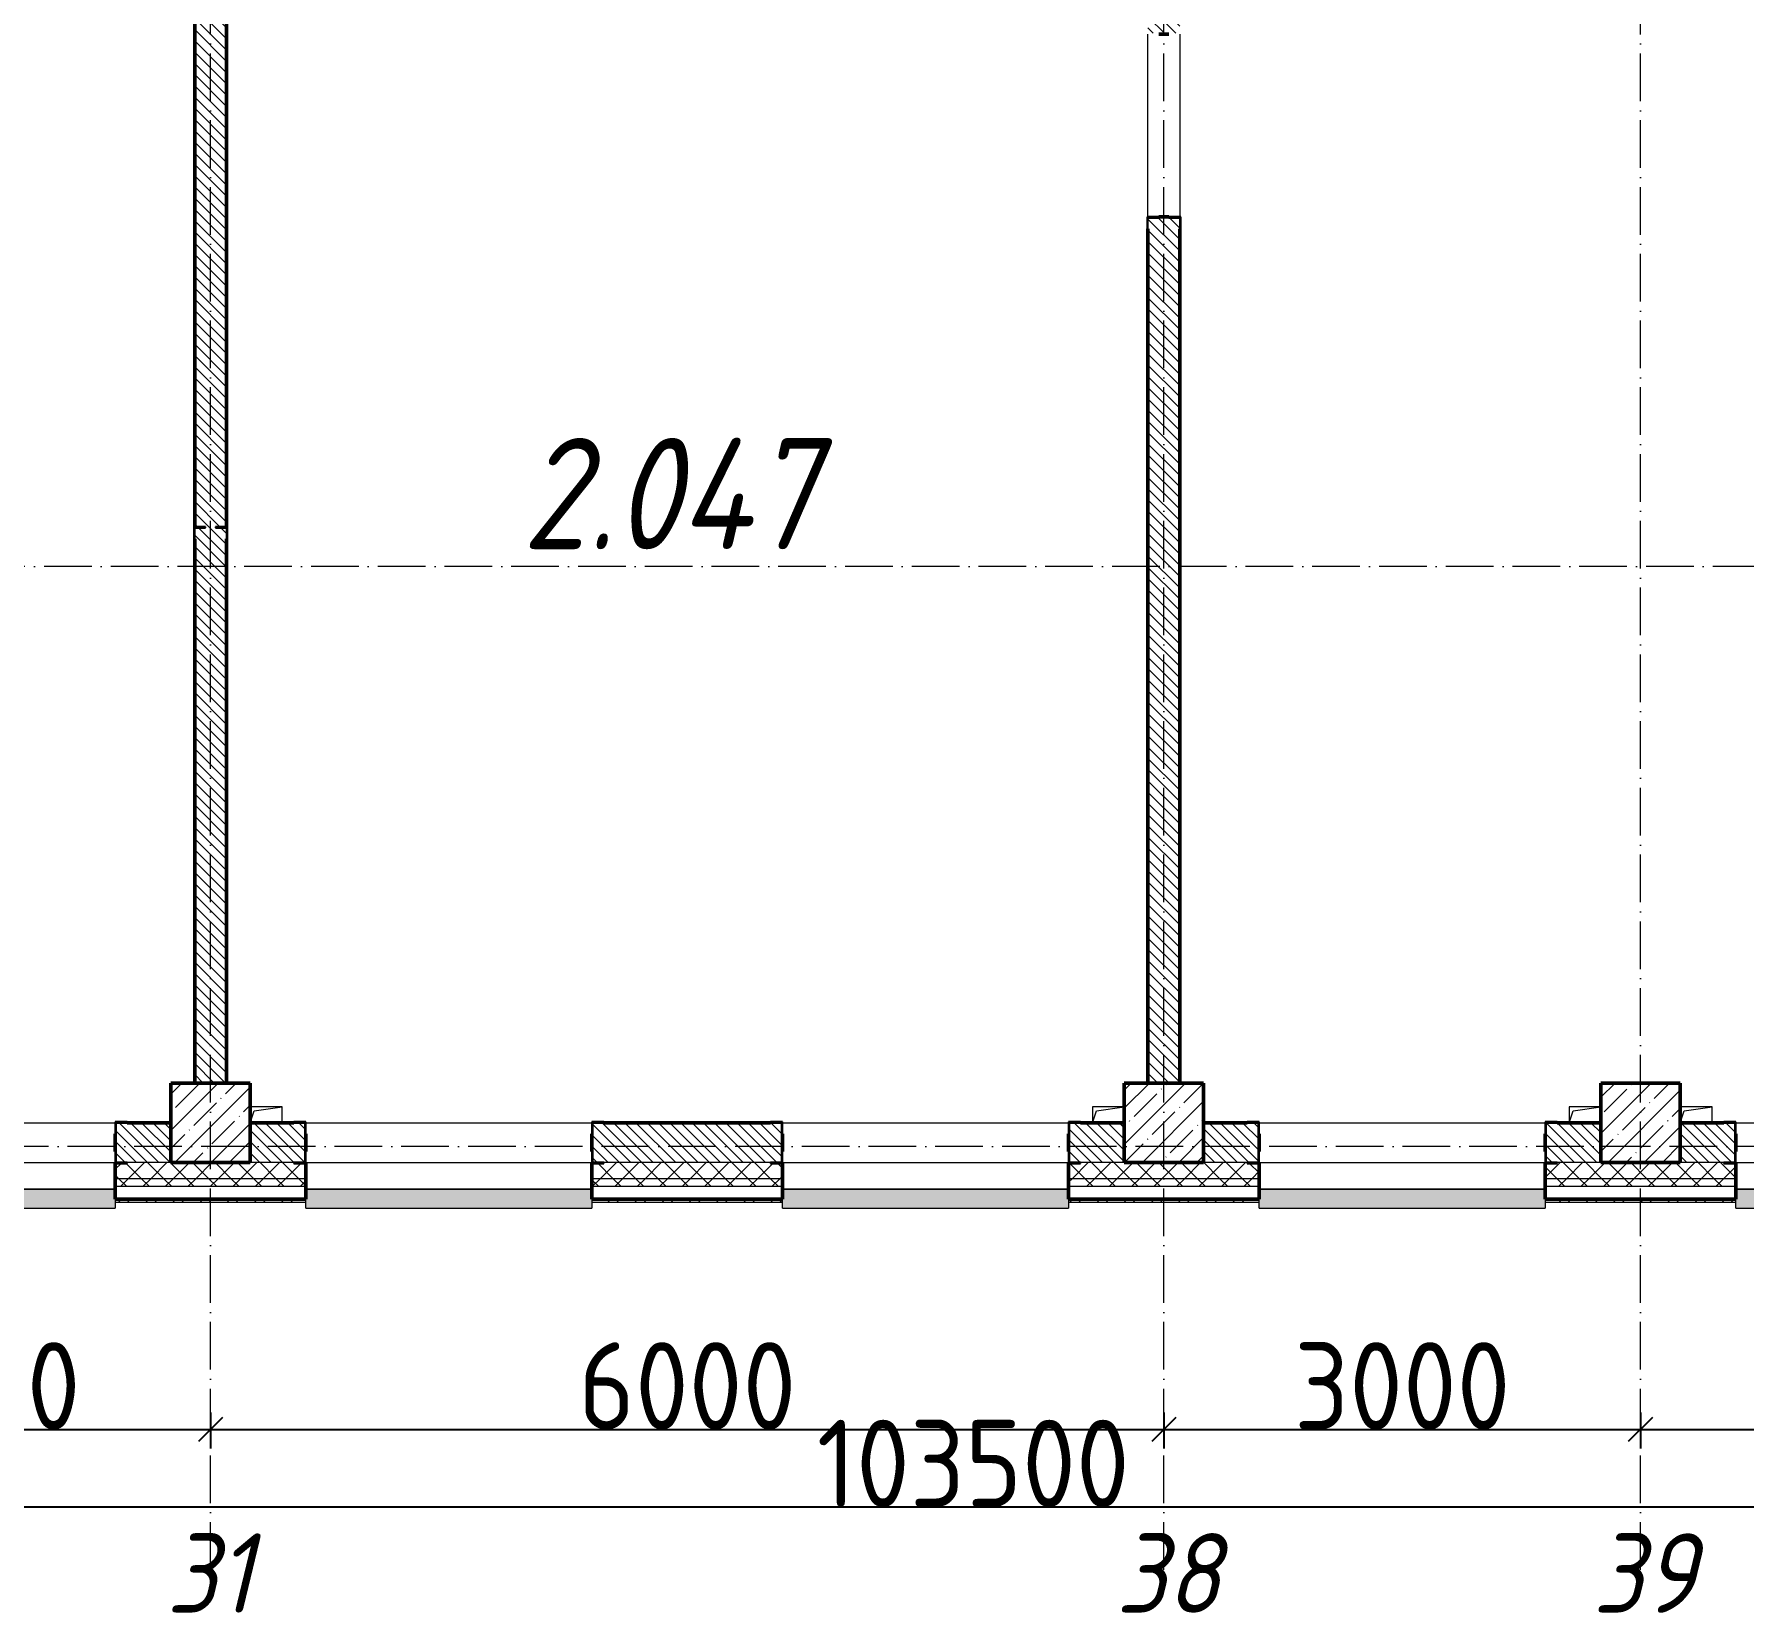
# Model space of a CAD drawing. Header units: millimetres. Extents: x -136833 to 49383, y -8033 to 344618.
# Drawn here: x -87944 to -77184, y 241044 to 250978 of the extents above; entities that cross this region are included whole.
import ezdxf

# ---------------------------------------------------------------- set-up
doc = ezdxf.new("R2010")
doc.units = ezdxf.units.MM
doc.linetypes.add('50_200_ШТРИХ_1Т_ш5_п1_п1_', pattern=[700, 500, -100, 0, -100])
for name, color, linetype, lineweight in [('A-____-____-DIMS', 7, 'Continuous', 9), ('A-GENM-____-MCUT', 7, 'Continuous', 25), ('A-GENM-____-OTLN', 7, 'Continuous', 9), ('A-GENM-____-OTLN-1', 7, 'Continuous', 25), ('A-GLAZ-____-OTLN', 7, 'Continuous', 9), ('A-WALL-____-MCUT-2', 7, 'Continuous', 50), ('A-WALL-____-MCUT-3', 7, 'Continuous', 9), ('A-WALL-____-OTLN', 7, 'Continuous', 9), ('A-WALL-____-PATT-1', 7, 'Continuous', 9), ('A-WALL-FNSH-MCUT-1', 7, 'Continuous', 9), ('I-WALL-____-OTLN', 7, 'Continuous', 9), ('S-COLS-____-MCUT', 7, 'Continuous', 50), ('S-COLS-____-OTLN', 7, 'Continuous', 9), ('S-GRID-____-IDEN', 7, 'Continuous', 9), ('S-GRID-____-OTLN-1', 7, '50_200_ШТРИХ_1Т_ш5_п1_п1_', 9), ('Марки помещений', 7, 'Continuous', 9)]:
    doc.layers.add(name, color=color, linetype=linetype, lineweight=lineweight)
doc.layers.add('A-GLAZ-____-OTLN-1', color=7, linetype='Continuous', lineweight=9, true_color=0xc0c0c0)
doc.styles.add('ISOCPEUR_I', font='isocpeui.ttf', dxfattribs={"width": 0.9, "height": 2.5})
doc.styles.add('ISOCPEUR_I_3', font='isocpeui.ttf', dxfattribs={"width": 0.85, "height": 2.2})
doc.styles.add('ISOCPEUR_I_9', font='isocpeui.ttf', dxfattribs={"width": 0.9, "height": 250})
doc.styles.add('СПДС', font='isocpeur.ttf', dxfattribs={"width": 0.9})
doc.dimstyles.new('ISO-2_5_0_9К_БОЛЬШОЙ_ОСИ', dxfattribs={"dimscale": 304.8, "dimtxt": 248.995294, "dimasz": 0.492126, "dimexe": 0.393701, "dimexo": 0, "dimgap": 0, "dimtad": 1, "dimdec": 0, "dimzin": 0, "dimdsep": 46, "dimtxsty": 'ISOCPEUR_I_9', "dimblk1": 'OBLIQUE', "dimblk2": 'OBLIQUE', "dimsah": 1, "dimcen": 0.09, "dimdle": 0.393701, "dimazin": 0, "dimtfac": 1, "dimtdec": 4, "dimtix": 1, "dimtmove": 0, "dimatfit": 3, "dimfxl": 1, "dimtvp": 1, "dimtolj": 1, "dimtzin": 0, "dimarcsym": 2})
pattern_1 = [(135, (-131434.413, 245796.486), (-35.35534, -35.35534), [])]
pattern_2 = [(45, (-131434.41, 245796.49), (-70.71068, 70.71068), []), (135, (-131434.41, 245796.49), (-70.71068, -70.71068), [])]

# ---------------------------------------------------------------- blocks, each defined once
blk = doc.blocks.new('BSC_Колонна _Прямоугольная - 500х500-V59-АР1_План отверстий 2 этажа в осях 1-64_А-ГГ')
at = {"layer": 'S-COLS-____-OTLN'}
h = blk.add_hatch(dxfattribs=at)
h.set_pattern_fill('FP_88', color=256, style=0, pattern_type=2)
h.set_pattern_definition([(45, (-50600, 1668.96), (-114.04925, 114.04925), []), (45, (-50485.95, 1668.96), (-114.04925, 114.04925), [201.613, -40.323, 3.353, -36.97])])
h.paths.add_polyline_path([(-250, -250), (250, -250), (250, 250), (-250, 250), (-250, -175)], flags=0)
at = {"layer": 'S-COLS-____-MCUT'}
for p, q in [((250, 250), (-250, 250)), ((-250, 250), (-250, -250)), ((250, -250), (250, 250)), ((-250, -250), (250, -250))]:
    blk.add_line(p, q, dxfattribs=at)
blk = doc.blocks.new('BSC_Колонна _Прямоугольная - 500х500-V61-АР1_План отверстий 2 этажа в осях 1-64_А-ГГ')
at = {"layer": 'S-COLS-____-OTLN'}
h = blk.add_hatch(dxfattribs=at)
h.set_pattern_fill('FP_90', color=256, style=0, pattern_type=2)
h.set_pattern_definition([(45, (-53600, 1668.96), (-114.04925, 114.04925), []), (45, (-53485.95, 1668.96), (-114.04925, 114.04925), [201.613, -40.323, 3.353, -36.97])])
h.paths.add_polyline_path([(-250, -250), (250, -250), (250, 250), (-250, 250)], flags=0)
at = {"layer": 'S-COLS-____-MCUT'}
for p, q in [((250, 250), (-250, 250)), ((-250, 250), (-250, -250)), ((250, -250), (250, 250)), ((-250, -250), (250, -250))]:
    blk.add_line(p, q, dxfattribs=at)
blk = doc.blocks.new('BSC_Колонна _Прямоугольная - 500х500-V89-АР1_План отверстий 2 этажа в осях 1-64_А-ГГ')
at = {"layer": 'S-COLS-____-OTLN'}
h = blk.add_hatch(dxfattribs=at)
h.set_pattern_fill('FP_118', color=256, style=0, pattern_type=2)
h.set_pattern_definition([(45, (-44600, 1668.96), (-114.04925, 114.04925), []), (45, (-44485.95, 1668.96), (-114.04925, 114.04925), [201.613, -40.323, 3.353, -36.97])])
h.paths.add_polyline_path([(-250, -250), (250, -250), (250, 250), (-250, 250)], flags=0)
at = {"layer": 'S-COLS-____-MCUT'}
for p, q in [((250, 250), (-250, 250)), ((-250, 250), (-250, -250)), ((250, -250), (250, 250)), ((-250, -250), (250, -250))]:
    blk.add_line(p, q, dxfattribs=at)
blk = doc.blocks.new('Фахверк_СКБ_Уголок - 250_2700-27497298-АР1_План отверстий 2 этажа в осях 1-64_А-ГГ')
at = {"layer": 'A-GENM-____-MCUT'}
for p, q in [((200, 181), (125, 181)), ((125, 181), (125, 106)), ((131, 106), (131, 175)), ((131, 175), (200, 175)), ((200, 175), (200, 181)), ((125, 106), (131, 106)), ((131, -6), (125, -6)), ((125, -6), (125, -81)), ((125, -81), (200, -81)), ((131, -75), (131, -6)), ((200, -75), (131, -75)), ((200, -81), (200, -75))]:
    blk.add_line(p, q, dxfattribs=at)
blk = doc.blocks.new('Фахверк_СКБ_Уголок - 200_3550-28267367-АР1_План отверстий 2 этажа в осях 1-64_А-ГГ')
at = {"layer": 'A-GENM-____-MCUT'}
for p, q in [((200, 156), (125, 156)), ((125, 156), (125, 81)), ((131, 81), (131, 150)), ((131, 150), (200, 150)), ((200, 150), (200, 156)), ((125, 81), (131, 81)), ((131, 19), (125, 19)), ((125, 19), (125, -56)), ((131, -50), (131, 19)), ((125, -56), (200, -56)), ((200, -50), (131, -50)), ((200, -56), (200, -50))]:
    blk.add_line(p, q, dxfattribs=at)
blk = doc.blocks.new('AR_Отверстие прямоугольное _в плите_ - AR_Отверстие прямоугольное _в плите_-30510712-АР1_План отверстий 2 этажа в осях 1-64_А-ГГ')
at = {"layer": 'A-GENM-____-OTLN'}
for p, q in [((100, 50), (-100, 50)), ((-100, -50), (-75, 25)), ((-75, 25), (100, 50)), ((100, -50), (100, 50))]:
    blk.add_line(p, q, dxfattribs=at)
blk = doc.blocks.new('AR_Отверстие прямоугольное _в плите_ - AR_Отверстие прямоугольное _в плите_-V161-АР1_План отверстий 2 этажа в осях 1-64_А-ГГ')
at = {"layer": 'A-GENM-____-OTLN'}
for p, q in [((100, 50), (-100, 50)), ((-100, 50), (-100, -50)), ((-100, -50), (-75, 25)), ((-75, 25), (100, 50))]:
    blk.add_line(p, q, dxfattribs=at)
blk = doc.blocks.new('Отлив_СКБ - Отлив витража_120_НВФ-31885688-АР1_План отверстий 2 этажа в осях 1-64_А-ГГ')
at = {"layer": 'A-GLAZ-____-OTLN-1'}
for points in [[(4113, -2), (4800, -2), (4800, 0), (0, 0), (0, -2), (2345, -2)], [(4113, -120), (4800, -120), (4800, -2), (0, -2), (0, -120), (2345, -120)]]:
    blk.add_hatch(color=256, dxfattribs=at).paths.add_polyline_path(points, flags=0)
at = {"layer": 'A-GLAZ-____-OTLN'}
for p, q in [((0, 0), (4800, 0)), ((4800, -2), (0, -2)), ((0, -120), (0, -83)), ((4800, -83), (4800, -120)), ((0, -120), (4800, -120))]:
    blk.add_line(p, q, dxfattribs=at)
blk = doc.blocks.new('Отлив_СКБ - Отлив витража_120_НВФ-V194-АР1_План отверстий 2 этажа в осях 1-64_А-ГГ')
at = {"layer": 'A-GLAZ-____-OTLN-1'}
for points in [[(1800, -2), (1800, 0), (0, 0), (0, -2), (1544, -2)], [(1544, -120), (1800, -120), (1800, -2), (0, -2), (0, -120)]]:
    blk.add_hatch(color=256, dxfattribs=at).paths.add_polyline_path(points, flags=0)
at = {"layer": 'A-GLAZ-____-OTLN'}
for p, q in [((0, 0), (1800, 0)), ((1800, -2), (0, -2)), ((0, -120), (0, -83)), ((1800, -83), (1800, -120)), ((0, -120), (1800, -120))]:
    blk.add_line(p, q, dxfattribs=at)
blk = doc.blocks.new('154_Стойка_СКБ_Уголок - СМ-2180_200-28268025-АР1_План отверстий 2 этажа в осях 1-64_А-ГГ')
at = {"layer": 'A-GENM-____-MCUT'}
for p, q in [((125, 156), (125, 81)), ((200, 156), (125, 156)), ((131, 81), (131, 150)), ((131, 150), (200, 150)), ((200, 150), (200, 156)), ((125, 81), (131, 81)), ((131, 19), (125, 19)), ((125, 19), (125, -56)), ((131, -50), (131, 19)), ((125, -56), (200, -56)), ((200, -50), (131, -50)), ((200, -56), (200, -50))]:
    blk.add_line(p, q, dxfattribs=at)
blk = doc.blocks.new('_Oblique')
at = {"color": 0, "linetype": 'ByBlock', "lineweight": -2}
blk.add_line((-0.5, -0.5), (0.5, 0.5), dxfattribs=at)
blk = doc.blocks.new('*D2059')
at = {"layer": 'A-____-____-DIMS', "color": 0, "lineweight": -2, "transparency": 16777216}
for p, q in [((325371, -90356), (325371, -90582)), ((328371, -90356), (328371, -90582)), ((325251, -90462), (328491, -90462))]:
    blk.add_line(p, q, dxfattribs=at)
at = {"layer": 'Defpoints', "color": 0, "transparency": 16777216}
for p in [(325371, -90356), (328371, -90356), (328371, -90462)]:
    blk.add_point(p, dxfattribs=at)
at = {"layer": 'A-____-____-DIMS', "color": 0, "lineweight": -2, "transparency": 16777216, "xscale": 150, "yscale": 150, "zscale": 150, "rotation": 180}
blk.add_blockref('_Oblique', (325371, -90462), dxfattribs=at)
at = {"layer": 'A-____-____-DIMS', "color": 0, "lineweight": -2, "transparency": 16777216, "xscale": 150, "yscale": 150, "zscale": 150}
blk.add_blockref('_Oblique', (328371, -90462), dxfattribs=at)
at = {"layer": 'A-____-____-DIMS', "color": 0, "transparency": 16777216, "insert": (326871, -90188), "char_height": 548.6, "attachment_point": 5, "style": 'СПДС'}
blk.add_mtext('\\A1;3000', dxfattribs=at)
blk = doc.blocks.new('*D2060')
at = {"layer": 'A-____-____-DIMS', "color": 0, "lineweight": -2, "transparency": 16777216}
for p, q in [((328371, -90356), (328371, -90582)), ((334371, -90356), (334371, -90582)), ((328251, -90462), (334491, -90462))]:
    blk.add_line(p, q, dxfattribs=at)
at = {"layer": 'Defpoints', "color": 0, "transparency": 16777216}
for p in [(328371, -90356), (334371, -90356), (334371, -90462)]:
    blk.add_point(p, dxfattribs=at)
at = {"layer": 'A-____-____-DIMS', "color": 0, "lineweight": -2, "transparency": 16777216, "xscale": 150, "yscale": 150, "zscale": 150, "rotation": 180}
blk.add_blockref('_Oblique', (328371, -90462), dxfattribs=at)
at = {"layer": 'A-____-____-DIMS', "color": 0, "lineweight": -2, "transparency": 16777216, "xscale": 150, "yscale": 150, "zscale": 150}
blk.add_blockref('_Oblique', (334371, -90462), dxfattribs=at)
at = {"layer": 'A-____-____-DIMS', "color": 0, "transparency": 16777216, "insert": (331371, -90188), "char_height": 548.6, "attachment_point": 5, "style": 'СПДС'}
blk.add_mtext('\\A1;6000', dxfattribs=at)
blk = doc.blocks.new('*D2061')
at = {"layer": 'A-____-____-DIMS', "color": 0, "lineweight": -2, "transparency": 16777216}
for p, q in [((334371, -90356), (334371, -90582)), ((337371, -90356), (337371, -90582)), ((334251, -90462), (337491, -90462))]:
    blk.add_line(p, q, dxfattribs=at)
at = {"layer": 'Defpoints', "color": 0, "transparency": 16777216}
for p in [(334371, -90356), (337371, -90356), (337371, -90462)]:
    blk.add_point(p, dxfattribs=at)
at = {"layer": 'A-____-____-DIMS', "color": 0, "lineweight": -2, "transparency": 16777216, "xscale": 150, "yscale": 150, "zscale": 150, "rotation": 180}
blk.add_blockref('_Oblique', (334371, -90462), dxfattribs=at)
at = {"layer": 'A-____-____-DIMS', "color": 0, "lineweight": -2, "transparency": 16777216, "xscale": 150, "yscale": 150, "zscale": 150}
blk.add_blockref('_Oblique', (337371, -90462), dxfattribs=at)
at = {"layer": 'A-____-____-DIMS', "color": 0, "transparency": 16777216, "insert": (335871, -90188), "char_height": 548.6, "attachment_point": 5, "style": 'СПДС'}
blk.add_mtext('\\A1;3000', dxfattribs=at)
blk = doc.blocks.new('*D2062')
at = {"layer": 'A-____-____-DIMS', "color": 0, "lineweight": -2, "transparency": 16777216}
for p, q in [((337371, -90356), (337371, -90582)), ((343371, -90356), (343371, -90582)), ((337251, -90462), (343491, -90462))]:
    blk.add_line(p, q, dxfattribs=at)
at = {"layer": 'Defpoints', "color": 0, "transparency": 16777216}
for p in [(337371, -90356), (343371, -90356), (343371, -90462)]:
    blk.add_point(p, dxfattribs=at)
at = {"layer": 'A-____-____-DIMS', "color": 0, "lineweight": -2, "transparency": 16777216, "xscale": 150, "yscale": 150, "zscale": 150, "rotation": 180}
blk.add_blockref('_Oblique', (337371, -90462), dxfattribs=at)
at = {"layer": 'A-____-____-DIMS', "color": 0, "lineweight": -2, "transparency": 16777216, "xscale": 150, "yscale": 150, "zscale": 150}
blk.add_blockref('_Oblique', (343371, -90462), dxfattribs=at)
at = {"layer": 'A-____-____-DIMS', "color": 0, "transparency": 16777216, "insert": (340371, -90188), "char_height": 548.6, "attachment_point": 5, "style": 'СПДС'}
blk.add_mtext('\\A1;6000', dxfattribs=at)
blk = doc.blocks.new('*D2075')
at = {"layer": 'A-____-____-DIMS', "color": 0, "lineweight": -2, "transparency": 16777216}
for p, q in [((281421, -90844), (281421, -91070)), ((384921, -90844), (384921, -91070)), ((281301, -90950), (385041, -90950))]:
    blk.add_line(p, q, dxfattribs=at)
at = {"layer": 'Defpoints', "color": 0, "transparency": 16777216}
for p in [(281421, -90844), (384921, -90844), (384921, -90950)]:
    blk.add_point(p, dxfattribs=at)
at = {"layer": 'A-____-____-DIMS', "color": 0, "lineweight": -2, "transparency": 16777216, "xscale": 150, "yscale": 150, "zscale": 150, "rotation": 180}
blk.add_blockref('_Oblique', (281421, -90950), dxfattribs=at)
at = {"layer": 'A-____-____-DIMS', "color": 0, "lineweight": -2, "transparency": 16777216, "xscale": 150, "yscale": 150, "zscale": 150}
blk.add_blockref('_Oblique', (384921, -90950), dxfattribs=at)
at = {"layer": 'A-____-____-DIMS', "color": 0, "transparency": 16777216, "insert": (333171, -90676), "char_height": 548.6, "attachment_point": 5, "style": 'СПДС'}
blk.add_mtext('\\A1;103500', dxfattribs=at)
blk = doc.blocks.new('3эт')
at = {"layer": 'S-GRID-____-OTLN-1', "color": 251, "ltscale": 0.6, "true_color": 0x636466}
for p, q in [((328370.7, -91346.1), (328370.7, -76712.9)), ((334370.7, -91346.1), (334370.7, -76712.9)), ((337370.7, -91346.1), (337370.7, -76712.9)), ((387697.2, -85032.4), (279101.9, -85032.4)), ((387845.1, -88682.4), (279101.9, -88682.4))]:
    blk.add_line(p, q, dxfattribs=at)
at = {"layer": 'S-GRID-____-IDEN', "char_height": 500, "attachment_point": 1, "style": 'ISOCPEUR_I'}
for s, insert, width in [('31', (328092.4, -91116.3), 346.329), ('38', (334068.6, -91116.3), 404.05), ('39', (337068.6, -91116.3), 404.05)]:
    blk.add_mtext(s, dxfattribs=dict(at, insert=insert, width=width))
at = {"layer": 'A-____-____-DIMS'}
for base, p1, p2, override, picture, middle in [((328370.7, -90462), (325370.7, -90355.9), (328370.7, -90355.9), {"dimtxt": 1.8, "dimpost": '<>', "dimtxsty": 'СПДС', "dimfxl": 3000}, '*D2059', (326870.7, -90187.7)), ((334370.7, -90462), (328370.7, -90355.9), (334370.7, -90355.9), {"dimtxt": 1.8, "dimpost": '<>', "dimtxsty": 'СПДС', "dimfxl": 6000}, '*D2060', (331370.7, -90187.7)), ((337370.7, -90462), (334370.7, -90355.9), (337370.7, -90355.9), {"dimtxt": 1.8, "dimpost": '<>', "dimtxsty": 'СПДС', "dimfxl": 3000}, '*D2061', (335870.7, -90187.7)), ((343370.7, -90462), (337370.7, -90355.9), (343370.7, -90355.9), {"dimtxt": 1.8, "dimpost": '<>', "dimtxsty": 'СПДС', "dimfxl": 6000}, '*D2062', (340370.7, -90187.7)), ((384920.7, -90950.2), (281420.7, -90844.1), (384920.7, -90844.1), {"dimtxt": 1.8, "dimpost": '<>', "dimtxsty": 'СПДС', "dimfxl": 103500}, '*D2075', (333170.7, -90675.9))]:
    dim = blk.add_linear_dim(base=base, p1=p1, p2=p2, dimstyle='ISO-2_5_0_9К_БОЛЬШОЙ_ОСИ', override=override, dxfattribs=at)
    dim.commit()
    dim.dimension.update_dxf_attribs({"geometry": picture, "text_midpoint": middle})

msp = doc.modelspace()

# ---------------------------------------------------------------- hatches: boundary and pattern name
at = {"layer": 'A-WALL-____-PATT-1'}
h = msp.add_hatch(dxfattribs=at)
h.set_pattern_fill('FP_6', color=256, style=0, pattern_type=2)
h.set_pattern_definition(pattern_1)
h.paths.add_polyline_path([(-86934.4, 244377.5), (-86734.4, 244377.5), (-86734.4, 247871.5), (-86803.4, 247871.5), (-86803.4, 247877.5), (-86734.4, 247877.5), (-86734.4, 251377.5), (-86934.4, 251377.5), (-86934.4, 247877.5), (-86865.4, 247877.5), (-86865.4, 247871.5), (-86934.4, 247871.5), (-86934.4, 244812.4)], flags=0)
h = msp.add_hatch(dxfattribs=at)
h.set_pattern_fill('FP_6', color=256, style=0, pattern_type=2)
h.set_pattern_definition(pattern_1)
h.paths.add_polyline_path([(-80934.4, 244377.5), (-80734.4, 244377.5), (-80734.6, 249821.5), (-80803.4, 249821.5), (-80803.4, 249827.5), (-80865.4, 249827.5), (-80865.4, 249821.5), (-80934.4, 249821.5), (-80934.4, 244812.4)], flags=0)
h.paths.add_polyline_path([(-80803.4, 250977.5), (-80803.4, 250983.5), (-80734.4, 250983.5), (-80734.4, 251377.5), (-80934.4, 251377.5), (-80934.4, 250983.5), (-80865.4, 250983.5), (-80865.4, 250977.5)], flags=0)
h = msp.add_hatch(dxfattribs=at)
h.set_pattern_fill('FP_6', color=256, style=0, pattern_type=2)
h.set_pattern_definition(pattern_1)
h.paths.add_polyline_path([(-87084.4, 243877.5), (-87084.4, 244127.5), (-87428.4, 244127.5), (-87428.4, 244058.5), (-87434.4, 244058.5), (-87434.4, 243946.5), (-87428.4, 243946.5), (-87428.4, 243877.5), (-87261.5, 243877.5)], flags=0)
h.paths.add_polyline_path([(-89240.4, 243877.5), (-89240.4, 243946.5), (-89234.4, 243946.5), (-89234.4, 244058.5), (-89240.4, 244058.5), (-89240.4, 244127.5), (-89584.4, 244127.5), (-89584.4, 243877.5), (-89309.4, 243877.5)], flags=0)
h = msp.add_hatch(dxfattribs=at)
h.set_pattern_fill('FP_6', color=256, style=0, pattern_type=2)
h.set_pattern_definition(pattern_1)
h.paths.add_polyline_path([(-81359.4, 243877.5), (-81084.4, 243877.5), (-81084.4, 244127.5), (-81428.4, 244127.5), (-81428.4, 244058.5), (-81434.4, 244058.5), (-81434.4, 243946.5), (-81428.4, 243946.5), (-81428.4, 243877.5)], flags=0)
h.paths.add_polyline_path([(-83726.6, 243877.5), (-83240.4, 243877.5), (-83240.4, 243946.5), (-83234.4, 243946.5), (-83234.4, 244058.5), (-83240.4, 244058.5), (-83240.4, 244127.5), (-84428.4, 244127.5), (-84428.4, 244058.5), (-84434.4, 244058.5), (-84434.4, 243946.5), (-84428.4, 243946.5), (-84428.4, 243877.5), (-84359.4, 243877.5)], flags=0)
h.paths.add_polyline_path([(-86240.4, 243877.5), (-86240.4, 243946.5), (-86234.4, 243946.5), (-86234.4, 244058.5), (-86240.4, 244058.5), (-86240.4, 244127.5), (-86584.4, 244127.5), (-86584.4, 243877.5), (-86309.4, 243877.5)], flags=0)
h = msp.add_hatch(dxfattribs=at)
h.set_pattern_fill('FP_6', color=256, style=0, pattern_type=2)
h.set_pattern_definition(pattern_1)
h.paths.add_polyline_path([(-78359.4, 243877.5), (-78084.4, 243877.5), (-78084.4, 244127.5), (-78428.4, 244127.5), (-78428.4, 244058.5), (-78434.4, 244058.5), (-78434.4, 243946.5), (-78428.4, 243946.5), (-78428.4, 243877.5), (-78424.2, 243877.5)], flags=0)
h.paths.add_polyline_path([(-80309.4, 243877.5), (-80240.4, 243877.5), (-80240.4, 243946.5), (-80234.4, 243946.5), (-80234.4, 244058.5), (-80240.4, 244058.5), (-80240.4, 244127.5), (-80584.4, 244127.5), (-80584.4, 243877.5)], flags=0)
h = msp.add_hatch(dxfattribs=at)
h.set_pattern_fill('FP_6', color=256, style=0, pattern_type=2)
h.set_pattern_definition(pattern_1)
h.paths.add_polyline_path([(-72238, 243877.5), (-72084.4, 243877.5), (-72084.4, 244127.5), (-72428.4, 244127.5), (-72428.4, 244058.5), (-72434.4, 244058.5), (-72434.4, 243946.5), (-72428.4, 243946.5), (-72428.4, 243877.5), (-72359.4, 243877.5)], flags=0)
h.paths.add_polyline_path([(-77309.4, 243877.5), (-77240.4, 243877.5), (-77240.4, 243946.5), (-77234.4, 243946.5), (-77234.4, 244058.5), (-77240.4, 244058.5), (-77240.4, 244127.5), (-77584.4, 244127.5), (-77584.4, 243877.5), (-77540.4, 243877.5)], flags=0)
h = msp.add_hatch(dxfattribs=at)
h.set_pattern_fill('FP_1', color=256, style=0, pattern_type=2)
h.set_pattern_definition(pattern_2)
h.paths.add_polyline_path([(-30184.4, 243777.5), (-30184.4, 243877.5), (-39209.4, 243877.5), (-39209.4, 243871.5), (-39284.4, 243871.5), (-39284.4, 243777.5), (-30684.4, 243777.5)], flags=0)
h.paths.add_polyline_path([(-41084.4, 243777.5), (-41084.4, 243871.5), (-41159.4, 243871.5), (-41159.4, 243877.5), (-49034.4, 243877.5), (-49034.4, 243777.5), (-41307.4, 243777.5)], flags=0)
h.paths.add_polyline_path([(-50534.4, 243777.5), (-50034.4, 243777.5), (-50034.4, 243877.5), (-51159.4, 243877.5), (-51159.4, 243871.5), (-51234.4, 243871.5), (-51234.4, 243777.5), (-51159.4, 243777.5)], flags=0)
h.paths.add_polyline_path([(-60434.4, 243777.5), (-59034.4, 243777.5), (-59034.4, 243877.5), (-60359.4, 243877.5), (-60359.4, 243871.5), (-60434.4, 243871.5)], flags=0)
h.paths.add_polyline_path([(-62584.4, 243777.5), (-62234.4, 243777.5), (-62234.4, 243871.5), (-62309.4, 243871.5), (-62309.4, 243877.5), (-63359.4, 243877.5), (-63359.4, 243871.5), (-63434.4, 243871.5), (-63434.4, 243777.5), (-63084.4, 243777.5)], flags=0)
h.paths.add_polyline_path([(-65234.7, 243777.5), (-65234.7, 243871.5), (-65309.4, 243871.5), (-65309.4, 243877.5), (-66359.4, 243877.5), (-66359.4, 243871.5), (-66434.4, 243871.5), (-66434.4, 243777.5), (-66051.9, 243777.5)], flags=0)
h.paths.add_polyline_path([(-68234.4, 243777.5), (-68234.4, 243871.5), (-68309.4, 243871.5), (-68309.4, 243877.5), (-69359.4, 243877.5), (-69359.4, 243871.5), (-69434.4, 243871.5), (-69434.4, 243777.5), (-68703.1, 243777.5)], flags=0)
h.paths.add_polyline_path([(-72084.4, 243777.5), (-71234.4, 243777.5), (-71234.4, 243871.5), (-71309.4, 243871.5), (-71309.4, 243877.5), (-72359.4, 243877.5), (-72359.4, 243871.5), (-72434.4, 243871.5), (-72434.4, 243777.5), (-72238, 243777.5)], flags=0)
h.paths.add_polyline_path([(-77540.4, 243777.5), (-77234.4, 243777.5), (-77234.4, 243871.5), (-77309.4, 243871.5), (-77309.4, 243877.5), (-78359.4, 243877.5), (-78359.4, 243871.5), (-78434.4, 243871.5), (-78434.4, 243777.5), (-77584.4, 243777.5)], flags=0)
h.paths.add_polyline_path([(-81434.4, 243777.5), (-80234.4, 243777.5), (-80234.4, 243871.5), (-80309.4, 243871.5), (-80309.4, 243877.5), (-81359.4, 243877.5), (-81359.4, 243871.5), (-81434.4, 243871.5)], flags=0)
h.paths.add_polyline_path([(-83726.6, 243777.5), (-83234.4, 243777.5), (-83234.4, 243871.5), (-83309.4, 243871.5), (-83309.4, 243877.5), (-84359.4, 243877.5), (-84359.4, 243871.5), (-84434.4, 243871.5), (-84434.4, 243777.5), (-84359.4, 243777.5)], flags=0)
h.paths.add_polyline_path([(-86377.8, 243777.5), (-86234.4, 243777.5), (-86234.4, 243871.5), (-86309.4, 243871.5), (-86309.4, 243877.5), (-87359.4, 243877.5), (-87359.4, 243871.5), (-87434.4, 243871.5), (-87434.4, 243777.5), (-86584.4, 243777.5)], flags=0)
h.paths.add_polyline_path([(-89234.4, 243777.5), (-89234.4, 243871.5), (-89309.4, 243871.5), (-89309.4, 243877.5), (-90359.4, 243877.5), (-90359.4, 243871.5), (-90434.4, 243871.5), (-90434.4, 243777.5), (-89309.4, 243777.5)], flags=0)
h.paths.add_polyline_path([(-92234.4, 243777.5), (-92234.4, 243871.5), (-92309.4, 243872.2), (-92309.4, 243877.5), (-93634.4, 243877.5), (-93634.4, 243777.5), (-92240.4, 243777.5)], flags=0)
h.paths.add_polyline_path([(-96634.4, 243777.5), (-95434.4, 243777.5), (-95434.4, 243871.5), (-95509.4, 243871.5), (-95509.4, 243877.5), (-96634.4, 243877.5)], flags=0)
h.paths.add_polyline_path([(-98440.4, 243777.5), (-98434.4, 243777.5), (-98434.4, 243871.5), (-98509.4, 243871.5), (-98509.4, 243877.5), (-99559.4, 243877.5), (-99559.4, 243871.5), (-99634.4, 243871.5), (-99633.7, 243777.5), (-98509.4, 243777.5)], flags=0)
h.paths.add_polyline_path([(-101509.4, 243777.5), (-101434.4, 243777.5), (-101434.4, 243871.5), (-101509.4, 243871.5), (-101509.4, 243877.5), (-102634.4, 243877.5), (-102634.4, 243777.5), (-102134.4, 243777.5)], flags=0)
h.paths.add_polyline_path([(-105134.4, 243777.5), (-104434.4, 243777.5), (-104434.4, 243871.5), (-104509.4, 243871.5), (-104509.4, 243877.5), (-105634.4, 243877.5), (-105634.4, 243777.5)], flags=0)
h.paths.add_polyline_path([(-107434.4, 243777.5), (-107434.4, 243871.5), (-107509.4, 243871.5), (-107509.4, 243877.5), (-108559.4, 243877.5), (-108559.4, 243871.5), (-108634.4, 243871.5), (-108634.4, 243777.5), (-108471.1, 243777.5)], flags=0)
h.paths.add_polyline_path([(-110509.4, 243777.5), (-110434.4, 243777.5), (-110434.4, 243871.5), (-110509.4, 243871.5), (-110509.4, 243877.5), (-111634.4, 243877.5), (-111634.4, 243777.5), (-111122.3, 243777.5)], flags=0)
h.paths.add_polyline_path([(-114634.4, 243777.5), (-113434.4, 243777.5), (-113434.4, 243871.5), (-113509.4, 243871.5), (-113509.4, 243877.5), (-114634.4, 243877.5)], flags=0)
h.paths.add_polyline_path([(-116434.4, 243777.5), (-116434.4, 243871.5), (-116509.4, 243871.5), (-116509.4, 243877.5), (-117559.4, 243877.5), (-117559.4, 243871.5), (-117634.4, 243871.5), (-117634.4, 243777.5), (-116534.4, 243777.5)], flags=0)
h.paths.add_polyline_path([(-118634.4, 243777.5), (-118634.4, 243871.5), (-118709.4, 243871.5), (-118709.4, 243877.5), (-123959.4, 243877.5), (-123959.4, 243871.5), (-124034.4, 243871.5), (-124034.4, 243777.5), (-119075.9, 243777.5)], flags=0)
h.paths.add_polyline_path([(-126134.4, 243777.5), (-125034.4, 243777.5), (-125034.4, 243871.5), (-125109.4, 243871.5), (-125109.4, 243877.5), (-133884.4, 243877.5), (-133884.4, 243777.5), (-126145.7, 243777.5)], flags=0)
h = msp.add_hatch(dxfattribs=at)
h.set_pattern_fill('FP_1', color=256, style=0, pattern_type=2)
h.set_pattern_definition(pattern_2)
h.paths.add_polyline_path([(-30184.4, 243727.5), (-30084.4, 243727.5), (-30084.4, 243777.5), (-39284.4, 243777.5), (-39284.4, 243727.5), (-30702.6, 243727.5)], flags=0)
h.paths.add_polyline_path([(-42191.2, 243727.5), (-41084.4, 243727.5), (-41084.4, 243777.5), (-49034.4, 243777.5), (-49034.4, 243727.5), (-43074.9, 243727.5)], flags=0)
h.paths.add_polyline_path([(-51234.4, 243727.5), (-50034.4, 243727.5), (-50034.4, 243777.5), (-51234.4, 243777.5)], flags=0)
h.paths.add_polyline_path([(-59034.4, 243727.5), (-59034.4, 243777.5), (-60434.4, 243777.5), (-60434.4, 243727.5), (-59865.8, 243727.5)], flags=0)
h.paths.add_polyline_path([(-62234.4, 243727.5), (-62234.4, 243777.5), (-63434.4, 243777.5), (-63434.4, 243727.5), (-62517, 243727.5)], flags=0)
h.paths.add_polyline_path([(-66051.9, 243727.5), (-65234.7, 243727.5), (-65234.7, 243777.5), (-66434.4, 243777.5), (-66434.4, 243727.5)], flags=0)
h.paths.add_polyline_path([(-68234.4, 243727.5), (-68234.4, 243777.5), (-69434.4, 243777.5), (-69434.4, 243727.5), (-68703.1, 243727.5)], flags=0)
h.paths.add_polyline_path([(-71354.3, 243727.5), (-71234.4, 243727.5), (-71234.4, 243777.5), (-72434.4, 243777.5), (-72434.4, 243727.5), (-72238, 243727.5)], flags=0)
h.paths.add_polyline_path([(-77234.4, 243727.5), (-77234.4, 243777.5), (-78434.4, 243777.5), (-78434.4, 243727.5), (-77540.4, 243727.5)], flags=0)
h.paths.add_polyline_path([(-80234.4, 243727.5), (-80234.4, 243777.5), (-81434.4, 243777.5), (-81434.4, 243727.5), (-81075.4, 243727.5)], flags=0)
h.paths.add_polyline_path([(-84434.4, 243727.5), (-83234.4, 243727.5), (-83234.4, 243777.5), (-84434.4, 243777.5)], flags=0)
h.paths.add_polyline_path([(-86377.8, 243727.5), (-86234.4, 243727.5), (-86234.4, 243777.5), (-87434.4, 243777.5), (-87434.4, 243727.5), (-87261.5, 243727.5)], flags=0)
h.paths.add_polyline_path([(-89234.4, 243727.5), (-89234.4, 243777.5), (-90434.4, 243777.5), (-90434.4, 243727.5), (-89912.7, 243727.5)], flags=0)
h.paths.add_polyline_path([(-92563.9, 243727.5), (-92234.4, 243727.5), (-92234.4, 243777.5), (-93634.4, 243777.5), (-93634.4, 243727.5), (-93447.6, 243727.5)], flags=0)
h.paths.add_polyline_path([(-95434.4, 243727.5), (-95434.4, 243777.5), (-96634.4, 243777.5), (-96634.4, 243727.5), (-96098.8, 243727.5)], flags=0)
h.paths.add_polyline_path([(-98434.4, 243727.5), (-98434.4, 243777.5), (-99634.4, 243777.5), (-99633.7, 243727.5)], flags=0)
h.paths.add_polyline_path([(-101434.4, 243727.5), (-101434.4, 243777.5), (-102634.4, 243777.5), (-102634.4, 243727.5)], flags=0)
h.paths.add_polyline_path([(-105634.4, 243727.5), (-104434.4, 243727.5), (-104434.4, 243777.5), (-105634.4, 243777.5)], flags=0)
h.paths.add_polyline_path([(-107434.4, 243727.5), (-107434.4, 243777.5), (-108634.4, 243777.5), (-108634.4, 243727.5), (-108471.1, 243727.5)], flags=0)
h.paths.add_polyline_path([(-110434.4, 243727.5), (-110434.4, 243777.5), (-111634.4, 243777.5), (-111634.4, 243727.5), (-111122.3, 243727.5)], flags=0)
h.paths.add_polyline_path([(-113434.4, 243727.5), (-113434.4, 243777.5), (-114634.4, 243777.5), (-114634.4, 243727.5), (-113773.5, 243727.5)], flags=0)
h.paths.add_polyline_path([(-116434.4, 243727.5), (-116434.4, 243777.5), (-117634.4, 243777.5), (-117634.4, 243727.5), (-117308.4, 243727.5)], flags=0)
h.paths.add_polyline_path([(-118634.4, 243727.5), (-118634.4, 243777.5), (-124034.4, 243777.5), (-124034.4, 243727.5), (-119075.9, 243727.5)], flags=0)
h.paths.add_polyline_path([(-125034.4, 243727.5), (-125034.4, 243777.5), (-133984.4, 243777.5), (-133984.4, 243727.5), (-126145.7, 243727.5)], flags=0)
h = msp.add_hatch(dxfattribs=at)
h.set_pattern_fill('FP_3', color=256, style=0, pattern_type=2)
h.set_pattern_definition([(45, (-131434.41, 245796.49), (-85.53659, 85.53659), []), (45, (-131377.39, 245796.49), (-85.53659, 85.53659), [])])
h.paths.add_polyline_path([(-59865.8, 243627.5), (-59569.4, 243627.5), (-59569.4, 243647.5), (-60433.4, 243647.5), (-60433.4, 243627.5)], flags=0)
h.paths.add_polyline_path([(-62517, 243627.5), (-62234.4, 243627.5), (-62234.4, 243647.5), (-63434.4, 243647.5), (-63434.4, 243627.5), (-63400.7, 243627.5)], flags=0)
h.paths.add_polyline_path([(-65234.7, 243627.5), (-65234.7, 243647.5), (-66434.4, 243647.5), (-66434.4, 243627.5), (-66051.9, 243627.5)], flags=0)
h.paths.add_polyline_path([(-69433.4, 243627.5), (-68234.4, 243627.5), (-68234.4, 243647.5), (-69433.4, 243647.5)], flags=0)
h.paths.add_polyline_path([(-71354.3, 243627.5), (-71234.4, 243627.5), (-71234.4, 243647.5), (-72434.4, 243647.5), (-72434.4, 243627.5), (-72238, 243627.5)], flags=0)
h.paths.add_polyline_path([(-78424.2, 243627.5), (-77234.4, 243627.5), (-77234.4, 243647.5), (-78434.4, 243647.5), (-78434.4, 243627.5)], flags=0)
h.paths.add_polyline_path([(-80234.4, 243627.5), (-80234.4, 243647.5), (-81434.4, 243647.5), (-81434.4, 243627.5), (-81075.4, 243627.5)], flags=0)
h.paths.add_polyline_path([(-83726.6, 243627.5), (-83234.4, 243627.5), (-83234.4, 243647.5), (-84434.4, 243647.5), (-84434.4, 243627.5)], flags=0)
h.paths.add_polyline_path([(-86377.8, 243627.5), (-86234.4, 243627.5), (-86234.4, 243647.5), (-87434.4, 243647.5), (-87434.4, 243627.5), (-87261.5, 243627.5)], flags=0)
h.paths.add_polyline_path([(-89912.7, 243627.5), (-89234.4, 243627.5), (-89234.4, 243647.5), (-90434.4, 243647.5), (-90434.4, 243627.5)], flags=0)
h.paths.add_polyline_path([(-92563.9, 243627.5), (-92234.4, 243627.5), (-92234.4, 243647.5), (-93099.4, 243647.5), (-93099.4, 243627.5)], flags=0)

# ---------------------------------------------------------------- linework, layer by layer
at = {"layer": 'A-WALL-____-MCUT-2'}
for p, q in [((-86934.4, 251377.5), (-86934.4, 247877.5)), ((-86734.4, 247877.5), (-86734.4, 251377.5)), ((-80865.4, 250977.5), (-80803.4, 250977.5)), ((-80934.4, 249752.5), (-80934.4, 244377.5)), ((-80803.4, 249827.5), (-80865.4, 249827.5)), ((-80734.4, 244377.5), (-80734.4, 249752.5)), ((-86934.4, 247802.5), (-86934.4, 244377.5)), ((-86734.4, 244377.5), (-86734.4, 247802.5)), ((-87434.4, 244058.5), (-87434.4, 243946.5)), ((-87084.4, 244127.5), (-87359.4, 244127.5)), ((-86309.4, 244127.5), (-86584.4, 244127.5)), ((-86234.4, 243946.5), (-86234.4, 244058.5)), ((-84434.4, 244058.5), (-84434.4, 243946.5)), ((-83309.4, 244127.5), (-84359.4, 244127.5)), ((-83234.4, 243946.5), (-83234.4, 244058.5)), ((-81434.4, 244058.5), (-81434.4, 243946.5)), ((-81084.4, 244127.5), (-81359.4, 244127.5)), ((-80309.4, 244127.5), (-80584.4, 244127.5)), ((-80234.4, 243946.5), (-80234.4, 244058.5)), ((-78434.4, 244058.5), (-78434.4, 243946.5)), ((-78084.4, 244127.5), (-78359.4, 244127.5)), ((-77309.4, 244127.5), (-77584.4, 244127.5)), ((-77234.4, 243946.5), (-77234.4, 244058.5)), ((-87434.4, 243871.5), (-87434.4, 243647.5)), ((-86234.4, 243647.5), (-86234.4, 243871.5)), ((-84434.4, 243871.5), (-84434.4, 243647.5)), ((-83234.4, 243647.5), (-83234.4, 243871.5)), ((-81434.4, 243871.5), (-81434.4, 243647.5)), ((-80234.4, 243647.5), (-80234.4, 243871.5)), ((-78434.4, 243871.5), (-78434.4, 243647.5)), ((-77234.4, 243647.5), (-77234.4, 243871.5)), ((-87434.4, 243647.5), (-86234.4, 243647.5)), ((-84434.4, 243647.5), (-83234.4, 243647.5)), ((-81434.4, 243647.5), (-80234.4, 243647.5)), ((-78434.4, 243647.5), (-77234.4, 243647.5))]:
    msp.add_line(p, q, dxfattribs=at)
at = {"layer": 'A-WALL-____-MCUT-3'}
for p, q in [((-87084.4, 243877.5), (-87359.4, 243877.5)), ((-86309.4, 243877.5), (-86584.4, 243877.5)), ((-83309.4, 243877.5), (-84359.4, 243877.5)), ((-81084.4, 243877.5), (-81359.4, 243877.5)), ((-80309.4, 243877.5), (-80584.4, 243877.5)), ((-78084.4, 243877.5), (-78359.4, 243877.5)), ((-77309.4, 243877.5), (-77584.4, 243877.5)), ((-87434.4, 243777.5), (-86234.4, 243777.5)), ((-87434.4, 243727.5), (-86234.4, 243727.5)), ((-84434.4, 243777.5), (-83234.4, 243777.5)), ((-84434.4, 243727.5), (-83234.4, 243727.5)), ((-81434.4, 243777.5), (-80234.4, 243777.5)), ((-81434.4, 243727.5), (-80234.4, 243727.5)), ((-78434.4, 243777.5), (-77234.4, 243777.5)), ((-78434.4, 243727.5), (-77234.4, 243727.5))]:
    msp.add_line(p, q, dxfattribs=at)
at = {"layer": 'A-WALL-____-OTLN'}
for p, q in [((-89234.4, 244127.5), (-87434.4, 244127.5)), ((-86234.4, 244127.5), (-84434.4, 244127.5)), ((-83234.4, 244127.5), (-81434.4, 244127.5)), ((-80234.4, 244127.5), (-78434.4, 244127.5)), ((-77234.4, 244127.5), (-72434.4, 244127.5)), ((-89234.4, 243877.5), (-87434.4, 243877.5)), ((-86234.4, 243877.5), (-84434.4, 243877.5)), ((-83234.4, 243877.5), (-81434.4, 243877.5)), ((-80234.4, 243877.5), (-78434.4, 243877.5)), ((-77234.4, 243877.5), (-72434.4, 243877.5))]:
    msp.add_line(p, q, dxfattribs=at)
at = {"layer": 'A-WALL-FNSH-MCUT-1'}
for p, q in [((-87434.4, 243647.5), (-87434.4, 243627.5)), ((-87434.4, 243627.5), (-86234.4, 243627.5)), ((-86234.4, 243627.5), (-86234.4, 243647.5)), ((-84434.4, 243647.5), (-84434.4, 243627.5)), ((-84434.4, 243627.5), (-83234.4, 243627.5)), ((-83234.4, 243627.5), (-83234.4, 243647.5)), ((-81434.4, 243647.5), (-81434.4, 243627.5)), ((-81434.4, 243627.5), (-80234.4, 243627.5)), ((-80234.4, 243627.5), (-80234.4, 243647.5)), ((-80234.4, 243647.5), (-80234.4, 243647.5)), ((-78434.4, 243647.5), (-78434.4, 243627.5)), ((-78434.4, 243627.5), (-77234.4, 243627.5)), ((-77234.4, 243627.5), (-77234.4, 243647.5)), ((-77234.4, 243647.5), (-77234.4, 243647.5))]:
    msp.add_line(p, q, dxfattribs=at)
at = {"layer": 'I-WALL-____-OTLN'}
for p, q in [((-80934.4, 249827.5), (-80934.4, 250977.5)), ((-80734.4, 250977.5), (-80734.4, 249827.5))]:
    msp.add_line(p, q, dxfattribs=at)

# ---------------------------------------------------------------- block references
msp.add_blockref('3эт', (-415205.1, 332659.9))
at = {"layer": 'A-GENM-____-OTLN'}
for name, p in [('AR_Отверстие прямоугольное _в плите_ - AR_Отверстие прямоугольное _в плите_-30510712-АР1_План отверстий 2 этажа в осях 1-64_А-ГГ', (-86484.4, 244177.5)), ('AR_Отверстие прямоугольное _в плите_ - AR_Отверстие прямоугольное _в плите_-V161-АР1_План отверстий 2 этажа в осях 1-64_А-ГГ', (-81184.4, 244177.5)), ('AR_Отверстие прямоугольное _в плите_ - AR_Отверстие прямоугольное _в плите_-V161-АР1_План отверстий 2 этажа в осях 1-64_А-ГГ', (-78184.4, 244177.5)), ('AR_Отверстие прямоугольное _в плите_ - AR_Отверстие прямоугольное _в плите_-30510712-АР1_План отверстий 2 этажа в осях 1-64_А-ГГ', (-77484.4, 244177.5))]:
    msp.add_blockref(name, p, dxfattribs=at)
at = {"layer": 'A-GENM-____-OTLN-1'}
for name, p, rotation in [('154_Стойка_СКБ_Уголок - СМ-2180_200-28268025-АР1_План отверстий 2 этажа в осях 1-64_А-ГГ', (-80884.4, 249952.5), 269.9999999999999), ('Фахверк_СКБ_Уголок - 200_3550-28267367-АР1_План отверстий 2 этажа в осях 1-64_А-ГГ', (-86884.4, 248002.5), 269.9999999999999), ('Фахверк_СКБ_Уголок - 250_2700-27497298-АР1_План отверстий 2 этажа в осях 1-64_А-ГГ', (-86109.4, 244052.5), 180), ('Фахверк_СКБ_Уголок - 250_2700-27497298-АР1_План отверстий 2 этажа в осях 1-64_А-ГГ', (-83109.4, 244052.5), 180), ('Фахверк_СКБ_Уголок - 250_2700-27497298-АР1_План отверстий 2 этажа в осях 1-64_А-ГГ', (-80109.4, 244052.5), 180), ('Фахверк_СКБ_Уголок - 250_2700-27497298-АР1_План отверстий 2 этажа в осях 1-64_А-ГГ', (-77109.4, 244052.5), 180)]:
    msp.add_blockref(name, p, dxfattribs=dict(at, rotation=rotation))
for p in [(-87559.4, 243952.5), (-84559.4, 243952.5), (-81559.4, 243952.5), (-78559.4, 243952.5)]:
    msp.add_blockref('Фахверк_СКБ_Уголок - 250_2700-27497298-АР1_План отверстий 2 этажа в осях 1-64_А-ГГ', p, dxfattribs=at)
at = {"layer": 'A-GLAZ-____-OTLN'}
for name, p in [('Отлив_СКБ - Отлив витража_120_НВФ-V194-АР1_План отверстий 2 этажа в осях 1-64_А-ГГ', (-89234.4, 243710.5)), ('Отлив_СКБ - Отлив витража_120_НВФ-V194-АР1_План отверстий 2 этажа в осях 1-64_А-ГГ', (-86234.4, 243710.5)), ('Отлив_СКБ - Отлив витража_120_НВФ-V194-АР1_План отверстий 2 этажа в осях 1-64_А-ГГ', (-83234.4, 243710.5)), ('Отлив_СКБ - Отлив витража_120_НВФ-V194-АР1_План отверстий 2 этажа в осях 1-64_А-ГГ', (-80234.4, 243710.5)), ('Отлив_СКБ - Отлив витража_120_НВФ-31885688-АР1_План отверстий 2 этажа в осях 1-64_А-ГГ', (-77234.4, 243710.5))]:
    msp.add_blockref(name, p, dxfattribs=at)
at = {"layer": 'S-COLS-____-OTLN'}
for name, p in [('BSC_Колонна _Прямоугольная - 500х500-V89-АР1_План отверстий 2 этажа в осях 1-64_А-ГГ', (-86834.4, 244127.5)), ('BSC_Колонна _Прямоугольная - 500х500-V59-АР1_План отверстий 2 этажа в осях 1-64_А-ГГ', (-80834.4, 244127.5)), ('BSC_Колонна _Прямоугольная - 500х500-V61-АР1_План отверстий 2 этажа в осях 1-64_А-ГГ', (-77834.4, 244127.5))]:
    msp.add_blockref(name, p, dxfattribs=at)

# ---------------------------------------------------------------- texts
at = {"layer": 'Марки помещений', "insert": (-84874.2, 248436.6), "char_height": 700, "width": 817.721, "attachment_point": 1, "style": 'ISOCPEUR_I_3'}
msp.add_mtext('2.047', dxfattribs=at)

doc.saveas('drawing.dxf')
